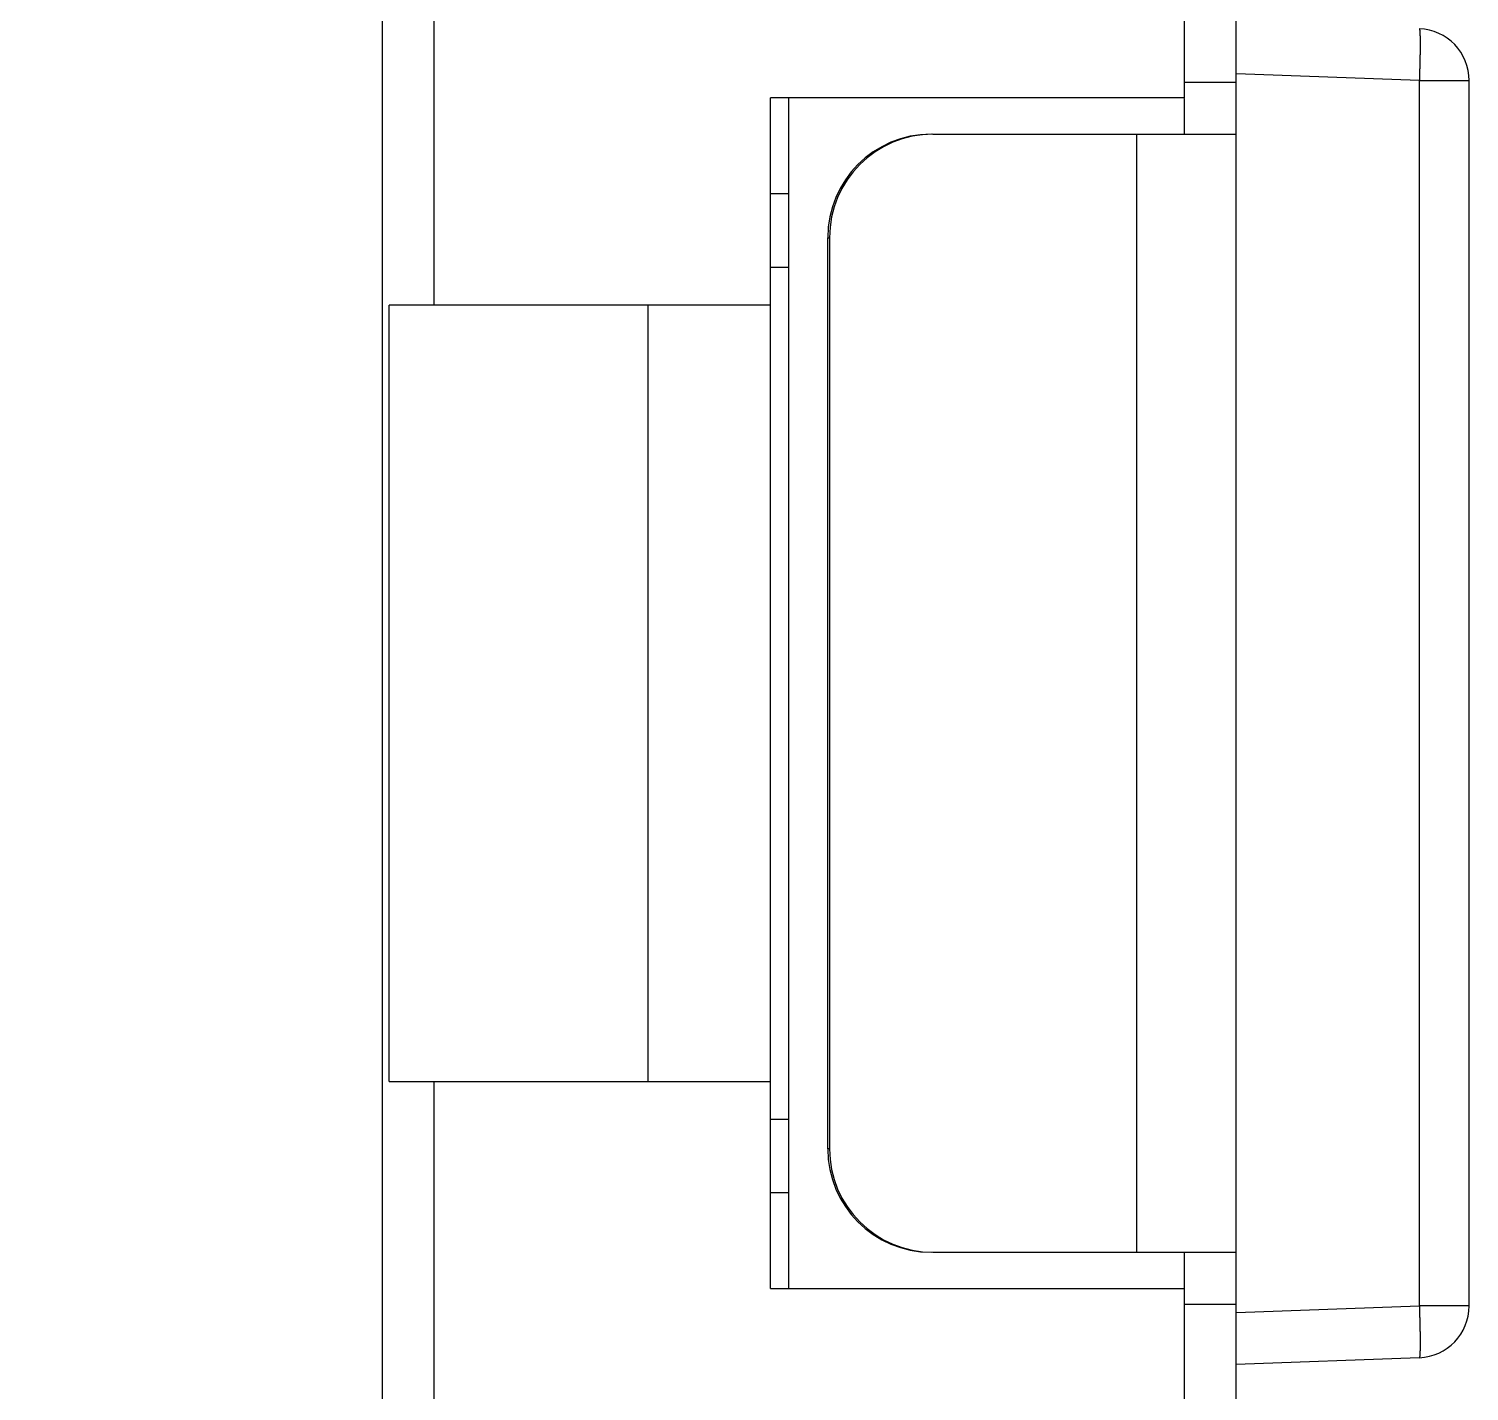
# Model space of a CAD drawing. Extents: x 16.7 to 47.9, y 2.6 to 52.9.
# Drawn here: x 45.097 to 47.88, y 47.623 to 50.254 of the extents above; entities that cross this region are included whole.
import ezdxf

# ---------------------------------------------------------------- set-up
doc = ezdxf.new("R2010")
doc.units = 0
doc.header["$LTSCALE"] = 16.335
doc.layers.get('0').update_dxf_attribs({"linetype": 'CONTINUOUS'})

msp = doc.modelspace()

# ---------------------------------------------------------------- linework, layer by layer
for p, q in [((47.4299, 46.0507), (47.4299, 51.8907)), ((47.3299, 50.1207), (47.3299, 51.1607)), ((45.7799, 46.8407), (45.7799, 51.1007)), ((45.8799, 49.7207), (45.8799, 50.6507)), ((47.7835, 50.1543), (47.4305, 50.1671)), ((47.7835, 50.1543), (47.8799, 50.1543)), ((47.7835, 50.1543), (47.7835, 47.7872)), ((47.8799, 47.7872), (47.8799, 50.1543)), ((47.4299, 50.1507), (47.3299, 50.1507)), ((47.3299, 50.1207), (46.5299, 50.1207)), ((46.5299, 47.8207), (46.5299, 50.1207)), ((46.5649, 50.1207), (46.5649, 47.8207)), ((47.3299, 50.0507), (47.3299, 50.1197)), ((46.8437, 50.0507), (47.4299, 50.0507)), ((47.2369, 50.0507), (47.2369, 47.8907)), ((46.5649, 49.9353), (46.5299, 49.9353)), ((46.6403, 49.8507), (46.6438, 49.8507)), ((46.6403, 49.8507), (46.6403, 48.0907)), ((46.6438, 49.8507), (46.6438, 48.0907)), ((46.5299, 49.7938), (46.5649, 49.7938)), ((46.5299, 49.7207), (45.7933, 49.7207)), ((45.7933, 48.2207), (45.7933, 49.7207)), ((46.2933, 48.2207), (46.2933, 49.7207)), ((45.7933, 48.2207), (46.5299, 48.2207)), ((45.8799, 47.2907), (45.8799, 48.2207)), ((46.5649, 48.1476), (46.5299, 48.1476)), ((46.6438, 48.0907), (46.6403, 48.0907)), ((46.5299, 48.0062), (46.5649, 48.0062)), ((47.4299, 47.8907), (46.8437, 47.8907)), ((47.3299, 47.8217), (47.3299, 47.8907)), ((46.5299, 47.8207), (47.3299, 47.8207)), ((47.3299, 46.7807), (47.3299, 47.8207)), ((47.3299, 47.7907), (47.4299, 47.7907)), ((47.4305, 47.7743), (47.7835, 47.7872)), ((47.8799, 47.7872), (47.7835, 47.7872)), ((47.7835, 47.6872), (47.4299, 47.6744))]:
    msp.add_line(p, q)
msp.add_lwpolyline([(26.5299, 45.0707), (47.3799, 45.0707), (47.3799, 46.4207), (46.2735, 46.4207, -0.841815), (45.7799, 47.0353), (45.7799, 50.9062, -0.841815), (46.2735, 51.5207), (47.3799, 51.5207), (47.3799, 52.8707), (26.5299, 52.8707)], format="xyb")
for points in [[(47.7835, 50.2542, 0), (47.7837, 50.2542, 0), (47.7838, 50.254, 0), (47.7839, 50.2537, 0), (47.7839, 50.2535, 0), (47.784, 50.2533, 0), (47.784, 50.2531, 0), (47.7841, 50.2529, 0), (47.7841, 50.2527, 0), (47.7841, 50.2525, 0), (47.7842, 50.2523, 0), (47.7842, 50.2521, 0), (47.7842, 50.2519, 0), (47.7843, 50.2517, 0), (47.7843, 50.2515, 0), (47.7843, 50.2513, 0), (47.7843, 50.2511, 0), (47.7843, 50.2509, 0), (47.7844, 50.2506, 0), (47.7844, 50.2504, 0), (47.7844, 50.2502, 0), (47.7844, 50.25, 0), (47.7844, 50.2498, 0), (47.7845, 50.2496, 0), (47.7845, 50.2494, 0), (47.7845, 50.2492, 0), (47.7845, 50.2489, 0), (47.7845, 50.2487, 0), (47.7845, 50.2485, 0), (47.7845, 50.2483, 0), (47.7846, 50.2481, 0), (47.7846, 50.2479, 0), (47.7846, 50.2477, 0), (47.7846, 50.2475, 0), (47.7846, 50.2473, 0), (47.7846, 50.2471, 0), (47.7846, 50.2469, 0), (47.7846, 50.2467, 0), (47.7846, 50.2465, 0), (47.7847, 50.2462, 0), (47.7847, 50.246, 0), (47.7847, 50.2458, 0), (47.7847, 50.2456, 0), (47.7847, 50.2454, 0), (47.7847, 50.2452, 0), (47.7847, 50.245, 0), (47.7847, 50.2448, 0), (47.7847, 50.2446, 0), (47.7847, 50.2444, 0), (47.7848, 50.2442, 0), (47.7848, 50.244, 0), (47.7848, 50.2437, 0), (47.7848, 50.2435, 0), (47.7848, 50.2433, 0), (47.7848, 50.2431, 0), (47.7848, 50.2429, 0), (47.7848, 50.2427, 0), (47.7848, 50.2425, 0), (47.7848, 50.2423, 0), (47.7848, 50.2421, 0), (47.7848, 50.2419, 0), (47.7848, 50.2416, 0), (47.7848, 50.2414, 0), (47.7848, 50.2412, 0), (47.7849, 50.241, 0), (47.7849, 50.2408, 0), (47.7849, 50.2406, 0), (47.7849, 50.2404, 0), (47.7849, 50.2402, 0), (47.7849, 50.24, 0), (47.7849, 50.2398, 0), (47.7849, 50.2396, 0), (47.7849, 50.2394, 0), (47.7849, 50.2391, 0), (47.7849, 50.2389, 0), (47.7849, 50.2387, 0), (47.7849, 50.2385, 0), (47.7849, 50.2383, 0), (47.7849, 50.2381, 0), (47.7849, 50.2379, 0), (47.7849, 50.2377, 0), (47.7849, 50.2375, 0), (47.7849, 50.2373, 0), (47.7849, 50.2371, 0), (47.7849, 50.2368, 0), (47.7849, 50.2366, 0), (47.785, 50.2364, 0), (47.785, 50.2362, 0), (47.785, 50.236, 0), (47.785, 50.2358, 0), (47.785, 50.2356, 0), (47.785, 50.2354, 0), (47.785, 50.2352, 0), (47.785, 50.235, 0), (47.785, 50.2348, 0), (47.785, 50.2345, 0), (47.785, 50.2343, 0), (47.785, 50.2341, 0), (47.785, 50.2339, 0), (47.785, 50.2337, 0), (47.785, 50.2335, 0), (47.785, 50.2333, 0), (47.785, 50.2331, 0), (47.785, 50.2329, 0), (47.785, 50.2327, 0), (47.785, 50.2325, 0), (47.785, 50.2322, 0), (47.785, 50.232, 0), (47.785, 50.2318, 0), (47.785, 50.2316, 0), (47.785, 50.2314, 0), (47.785, 50.2312, 0), (47.785, 50.231, 0), (47.785, 50.2308, 0), (47.785, 50.2306, 0), (47.785, 50.2304, 0), (47.785, 50.2302, 0), (47.785, 50.2299, 0), (47.785, 50.2297, 0), (47.785, 50.2295, 0), (47.785, 50.2293, 0), (47.785, 50.2291, 0), (47.785, 50.2289, 0), (47.785, 50.2287, 0), (47.785, 50.2285, 0), (47.785, 50.2283, 0), (47.785, 50.2281, 0), (47.785, 50.2279, 0), (47.785, 50.2276, 0), (47.785, 50.2274, 0), (47.785, 50.2272, 0), (47.785, 50.227, 0), (47.785, 50.2268, 0), (47.785, 50.2266, 0), (47.785, 50.2264, 0), (47.785, 50.2262, 0), (47.785, 50.226, 0), (47.785, 50.2258, 0), (47.785, 50.2256, 0), (47.785, 50.2253, 0), (47.785, 50.2251, 0), (47.785, 50.2249, 0), (47.785, 50.2247, 0), (47.785, 50.2245, 0), (47.785, 50.2243, 0), (47.785, 50.2241, 0), (47.785, 50.2239, 0), (47.785, 50.2237, 0), (47.785, 50.2235, 0), (47.785, 50.2233, 0), (47.785, 50.2231, 0), (47.785, 50.2228, 0), (47.785, 50.2226, 0), (47.785, 50.2224, 0), (47.785, 50.2222, 0), (47.785, 50.222, 0), (47.785, 50.2218, 0), (47.785, 50.2216, 0), (47.785, 50.2214, 0), (47.785, 50.2212, 0), (47.785, 50.221, 0), (47.785, 50.2208, 0), (47.785, 50.2205, 0), (47.785, 50.2203, 0), (47.785, 50.2201, 0), (47.785, 50.2199, 0), (47.785, 50.2197, 0), (47.785, 50.2195, 0), (47.785, 50.2193, 0), (47.785, 50.2191, 0), (47.785, 50.2189, 0), (47.785, 50.2187, 0), (47.785, 50.2185, 0), (47.785, 50.2182, 0), (47.785, 50.218, 0), (47.785, 50.2178, 0), (47.785, 50.2176, 0), (47.785, 50.2174, 0), (47.785, 50.2172, 0), (47.785, 50.217, 0), (47.785, 50.2168, 0), (47.785, 50.2166, 0), (47.785, 50.2164, 0), (47.785, 50.2162, 0), (47.785, 50.2159, 0), (47.785, 50.2157, 0), (47.785, 50.2155, 0), (47.785, 50.2153, 0), (47.785, 50.2151, 0), (47.785, 50.2149, 0), (47.785, 50.2147, 0), (47.785, 50.2145, 0), (47.785, 50.2143, 0), (47.785, 50.2141, 0), (47.785, 50.2139, 0), (47.785, 50.2136, 0), (47.785, 50.2134, 0), (47.785, 50.2132, 0), (47.785, 50.213, 0), (47.785, 50.2128, 0), (47.785, 50.2126, 0), (47.785, 50.2124, 0), (47.785, 50.2122, 0), (47.785, 50.212, 0), (47.785, 50.2118, 0), (47.785, 50.2116, 0), (47.785, 50.2113, 0), (47.785, 50.2111, 0), (47.7849, 50.2109, 0), (47.7849, 50.2107, 0), (47.7849, 50.2105, 0), (47.7849, 50.2103, 0), (47.7849, 50.2101, 0), (47.7849, 50.2099, 0), (47.7849, 50.2097, 0), (47.7849, 50.2095, 0), (47.7849, 50.2093, 0), (47.7849, 50.209, 0), (47.7849, 50.2088, 0), (47.7849, 50.2086, 0), (47.7849, 50.2084, 0), (47.7849, 50.2082, 0), (47.7849, 50.208, 0), (47.7849, 50.2078, 0), (47.7849, 50.2076, 0), (47.7849, 50.2074, 0), (47.7849, 50.2072, 0), (47.7849, 50.207, 0), (47.7849, 50.2067, 0), (47.7849, 50.2065, 0), (47.7849, 50.2063, 0), (47.7849, 50.2061, 0), (47.7849, 50.2059, 0), (47.7849, 50.2057, 0), (47.7849, 50.2055, 0), (47.7849, 50.2053, 0), (47.7849, 50.2051, 0), (47.7849, 50.2049, 0), (47.7849, 50.2047, 0), (47.7849, 50.2044, 0), (47.7849, 50.2042, 0), (47.7849, 50.204, 0), (47.7849, 50.2038, 0), (47.7848, 50.2036, 0), (47.7848, 50.2034, 0), (47.7848, 50.2032, 0), (47.7848, 50.203, 0), (47.7848, 50.2028, 0), (47.7848, 50.2026, 0), (47.7848, 50.2024, 0), (47.7848, 50.2022, 0), (47.7848, 50.2019, 0), (47.7848, 50.2017, 0), (47.7848, 50.2015, 0), (47.7848, 50.2013, 0), (47.7848, 50.2011, 0), (47.7848, 50.2009, 0), (47.7848, 50.2007, 0), (47.7848, 50.2005, 0), (47.7848, 50.2003, 0), (47.7848, 50.2001, 0), (47.7848, 50.1999, 0), (47.7848, 50.1996, 0), (47.7848, 50.1994, 0), (47.7848, 50.1992, 0), (47.7848, 50.199, 0), (47.7848, 50.1988, 0), (47.7848, 50.1986, 0), (47.7848, 50.1984, 0), (47.7848, 50.1982, 0), (47.7848, 50.198, 0), (47.7847, 50.1978, 0), (47.7847, 50.1976, 0), (47.7847, 50.1973, 0), (47.7847, 50.1971, 0), (47.7847, 50.1969, 0), (47.7847, 50.1967, 0), (47.7847, 50.1965, 0), (47.7847, 50.1963, 0), (47.7847, 50.1961, 0), (47.7847, 50.1959, 0), (47.7847, 50.1957, 0), (47.7847, 50.1955, 0), (47.7847, 50.1953, 0), (47.7847, 50.195, 0), (47.7847, 50.1948, 0), (47.7847, 50.1946, 0), (47.7847, 50.1944, 0), (47.7847, 50.1942, 0), (47.7847, 50.194, 0), (47.7847, 50.1938, 0), (47.7847, 50.1936, 0), (47.7847, 50.1934, 0), (47.7847, 50.1932, 0), (47.7847, 50.193, 0), (47.7846, 50.1927, 0), (47.7846, 50.1925, 0), (47.7846, 50.1923, 0), (47.7846, 50.1921, 0), (47.7846, 50.1919, 0), (47.7846, 50.1917, 0), (47.7846, 50.1915, 0), (47.7846, 50.1913, 0), (47.7846, 50.1911, 0), (47.7846, 50.1909, 0), (47.7846, 50.1907, 0), (47.7846, 50.1904, 0), (47.7846, 50.1902, 0), (47.7846, 50.19, 0), (47.7846, 50.1898, 0), (47.7846, 50.1896, 0), (47.7846, 50.1894, 0), (47.7846, 50.1892, 0), (47.7846, 50.189, 0), (47.7846, 50.1888, 0), (47.7846, 50.1886, 0), (47.7846, 50.1884, 0), (47.7845, 50.1881, 0), (47.7845, 50.1879, 0), (47.7845, 50.1877, 0), (47.7845, 50.1875, 0), (47.7845, 50.1873, 0), (47.7845, 50.1871, 0), (47.7845, 50.1869, 0), (47.7845, 50.1867, 0), (47.7845, 50.1865, 0), (47.7845, 50.1863, 0), (47.7845, 50.1861, 0), (47.7845, 50.1859, 0), (47.7845, 50.1856, 0), (47.7845, 50.1854, 0), (47.7845, 50.1852, 0), (47.7845, 50.185, 0), (47.7845, 50.1848, 0), (47.7845, 50.1846, 0), (47.7845, 50.1844, 0), (47.7844, 50.1842, 0), (47.7844, 50.184, 0), (47.7844, 50.1838, 0), (47.7844, 50.1836, 0), (47.7844, 50.1833, 0), (47.7844, 50.1831, 0), (47.7844, 50.1829, 0), (47.7844, 50.1827, 0), (47.7844, 50.1825, 0), (47.7844, 50.1823, 0), (47.7844, 50.1821, 0), (47.7844, 50.1819, 0), (47.7844, 50.1817, 0), (47.7844, 50.1815, 0), (47.7844, 50.1813, 0), (47.7844, 50.181, 0), (47.7844, 50.1808, 0), (47.7844, 50.1806, 0), (47.7844, 50.1804, 0), (47.7843, 50.1802, 0), (47.7843, 50.18, 0), (47.7843, 50.1798, 0), (47.7843, 50.1796, 0), (47.7843, 50.1794, 0), (47.7843, 50.1792, 0), (47.7843, 50.179, 0), (47.7843, 50.1787, 0), (47.7843, 50.1785, 0), (47.7843, 50.1783, 0), (47.7843, 50.1781, 0), (47.7843, 50.1779, 0), (47.7843, 50.1777, 0), (47.7843, 50.1775, 0), (47.7843, 50.1773, 0), (47.7843, 50.1771, 0), (47.7843, 50.1769, 0), (47.7843, 50.1767, 0), (47.7842, 50.1764, 0), (47.7842, 50.1762, 0), (47.7842, 50.176, 0), (47.7842, 50.1758, 0), (47.7842, 50.1756, 0), (47.7842, 50.1754, 0), (47.7842, 50.1752, 0), (47.7842, 50.175, 0), (47.7842, 50.1748, 0), (47.7842, 50.1746, 0), (47.7842, 50.1744, 0), (47.7842, 50.1742, 0), (47.7842, 50.1739, 0), (47.7842, 50.1737, 0), (47.7842, 50.1735, 0), (47.7842, 50.1733, 0), (47.7841, 50.1731, 0), (47.7841, 50.1729, 0), (47.7841, 50.1727, 0), (47.7841, 50.1725, 0), (47.7841, 50.1723, 0), (47.7841, 50.1721, 0), (47.7841, 50.1719, 0), (47.7841, 50.1716, 0), (47.7841, 50.1714, 0), (47.7841, 50.1712, 0), (47.7841, 50.171, 0), (47.7841, 50.1708, 0), (47.7841, 50.1706, 0), (47.7841, 50.1704, 0), (47.7841, 50.1702, 0), (47.7841, 50.17, 0), (47.784, 50.1698, 0), (47.784, 50.1696, 0), (47.784, 50.1693, 0), (47.784, 50.1691, 0), (47.784, 50.1689, 0), (47.784, 50.1687, 0), (47.784, 50.1685, 0), (47.784, 50.1683, 0), (47.784, 50.1681, 0), (47.784, 50.1679, 0), (47.784, 50.1677, 0), (47.784, 50.1675, 0), (47.784, 50.1673, 0), (47.784, 50.167, 0), (47.784, 50.1668, 0), (47.784, 50.1666, 0), (47.7839, 50.1664, 0), (47.7839, 50.1662, 0), (47.7839, 50.166, 0), (47.7839, 50.1658, 0), (47.7839, 50.1656, 0), (47.7839, 50.1654, 0), (47.7839, 50.1652, 0), (47.7839, 50.165, 0), (47.7839, 50.1648, 0), (47.7839, 50.1645, 0), (47.7839, 50.1643, 0), (47.7839, 50.1641, 0), (47.7839, 50.1639, 0), (47.7839, 50.1637, 0), (47.7838, 50.1635, 0), (47.7838, 50.1633, 0), (47.7838, 50.1631, 0), (47.7838, 50.1629, 0), (47.7838, 50.1627, 0), (47.7838, 50.1625, 0), (47.7838, 50.1622, 0), (47.7838, 50.162, 0), (47.7838, 50.1618, 0), (47.7838, 50.1616, 0), (47.7838, 50.1614, 0), (47.7838, 50.1612, 0), (47.7838, 50.161, 0), (47.7838, 50.1608, 0), (47.7838, 50.1606, 0), (47.7837, 50.1604, 0), (47.7837, 50.1602, 0), (47.7837, 50.1599, 0), (47.7837, 50.1597, 0), (47.7837, 50.1595, 0), (47.7837, 50.1593, 0), (47.7837, 50.1591, 0), (47.7837, 50.1589, 0), (47.7837, 50.1587, 0), (47.7837, 50.1585, 0), (47.7837, 50.1583, 0), (47.7837, 50.1581, 0), (47.7837, 50.1579, 0), (47.7837, 50.1576, 0), (47.7836, 50.1574, 0), (47.7836, 50.1572, 0), (47.7836, 50.157, 0), (47.7836, 50.1568, 0), (47.7836, 50.1566, 0), (47.7836, 50.1564, 0), (47.7836, 50.1562, 0), (47.7836, 50.156, 0), (47.7836, 50.1558, 0), (47.7836, 50.1556, 0), (47.7836, 50.1554, 0), (47.7836, 50.1551, 0), (47.7836, 50.1549, 0), (47.7835, 50.1547, 0), (47.7835, 50.1545, 0), (47.7835, 50.1543, 0)], [(47.7835, 47.7872, 0), (47.7835, 47.787, 0), (47.7835, 47.7867, 0), (47.7836, 47.7865, 0), (47.7836, 47.7863, 0), (47.7836, 47.7861, 0), (47.7836, 47.7859, 0), (47.7836, 47.7857, 0), (47.7836, 47.7855, 0), (47.7836, 47.7853, 0), (47.7836, 47.7851, 0), (47.7836, 47.7849, 0), (47.7836, 47.7847, 0), (47.7836, 47.7844, 0), (47.7836, 47.7842, 0), (47.7836, 47.784, 0), (47.7837, 47.7838, 0), (47.7837, 47.7836, 0), (47.7837, 47.7834, 0), (47.7837, 47.7832, 0), (47.7837, 47.783, 0), (47.7837, 47.7828, 0), (47.7837, 47.7826, 0), (47.7837, 47.7824, 0), (47.7837, 47.7822, 0), (47.7837, 47.7819, 0), (47.7837, 47.7817, 0), (47.7837, 47.7815, 0), (47.7837, 47.7813, 0), (47.7837, 47.7811, 0), (47.7838, 47.7809, 0), (47.7838, 47.7807, 0), (47.7838, 47.7805, 0), (47.7838, 47.7803, 0), (47.7838, 47.7801, 0), (47.7838, 47.7799, 0), (47.7838, 47.7796, 0), (47.7838, 47.7794, 0), (47.7838, 47.7792, 0), (47.7838, 47.779, 0), (47.7838, 47.7788, 0), (47.7838, 47.7786, 0), (47.7838, 47.7784, 0), (47.7838, 47.7782, 0), (47.7838, 47.778, 0), (47.7839, 47.7778, 0), (47.7839, 47.7776, 0), (47.7839, 47.7773, 0), (47.7839, 47.7771, 0), (47.7839, 47.7769, 0), (47.7839, 47.7767, 0), (47.7839, 47.7765, 0), (47.7839, 47.7763, 0), (47.7839, 47.7761, 0), (47.7839, 47.7759, 0), (47.7839, 47.7757, 0), (47.7839, 47.7755, 0), (47.7839, 47.7753, 0), (47.7839, 47.775, 0), (47.784, 47.7748, 0), (47.784, 47.7746, 0), (47.784, 47.7744, 0), (47.784, 47.7742, 0), (47.784, 47.774, 0), (47.784, 47.7738, 0), (47.784, 47.7736, 0), (47.784, 47.7734, 0), (47.784, 47.7732, 0), (47.784, 47.773, 0), (47.784, 47.7728, 0), (47.784, 47.7725, 0), (47.784, 47.7723, 0), (47.784, 47.7721, 0), (47.784, 47.7719, 0), (47.784, 47.7717, 0), (47.7841, 47.7715, 0), (47.7841, 47.7713, 0), (47.7841, 47.7711, 0), (47.7841, 47.7709, 0), (47.7841, 47.7707, 0), (47.7841, 47.7705, 0), (47.7841, 47.7702, 0), (47.7841, 47.77, 0), (47.7841, 47.7698, 0), (47.7841, 47.7696, 0), (47.7841, 47.7694, 0), (47.7841, 47.7692, 0), (47.7841, 47.769, 0), (47.7841, 47.7688, 0), (47.7841, 47.7686, 0), (47.7841, 47.7684, 0), (47.7842, 47.7682, 0), (47.7842, 47.7679, 0), (47.7842, 47.7677, 0), (47.7842, 47.7675, 0), (47.7842, 47.7673, 0), (47.7842, 47.7671, 0), (47.7842, 47.7669, 0), (47.7842, 47.7667, 0), (47.7842, 47.7665, 0), (47.7842, 47.7663, 0), (47.7842, 47.7661, 0), (47.7842, 47.7659, 0), (47.7842, 47.7656, 0), (47.7842, 47.7654, 0), (47.7842, 47.7652, 0), (47.7842, 47.765, 0), (47.7843, 47.7648, 0), (47.7843, 47.7646, 0), (47.7843, 47.7644, 0), (47.7843, 47.7642, 0), (47.7843, 47.764, 0), (47.7843, 47.7638, 0), (47.7843, 47.7636, 0), (47.7843, 47.7634, 0), (47.7843, 47.7631, 0), (47.7843, 47.7629, 0), (47.7843, 47.7627, 0), (47.7843, 47.7625, 0), (47.7843, 47.7623, 0), (47.7843, 47.7621, 0), (47.7843, 47.7619, 0), (47.7843, 47.7617, 0), (47.7843, 47.7615, 0), (47.7843, 47.7613, 0), (47.7844, 47.7611, 0), (47.7844, 47.7608, 0), (47.7844, 47.7606, 0), (47.7844, 47.7604, 0), (47.7844, 47.7602, 0), (47.7844, 47.76, 0), (47.7844, 47.7598, 0), (47.7844, 47.7596, 0), (47.7844, 47.7594, 0), (47.7844, 47.7592, 0), (47.7844, 47.759, 0), (47.7844, 47.7588, 0), (47.7844, 47.7585, 0), (47.7844, 47.7583, 0), (47.7844, 47.7581, 0), (47.7844, 47.7579, 0), (47.7844, 47.7577, 0), (47.7844, 47.7575, 0), (47.7844, 47.7573, 0), (47.7845, 47.7571, 0), (47.7845, 47.7569, 0), (47.7845, 47.7567, 0), (47.7845, 47.7565, 0), (47.7845, 47.7562, 0), (47.7845, 47.756, 0), (47.7845, 47.7558, 0), (47.7845, 47.7556, 0), (47.7845, 47.7554, 0), (47.7845, 47.7552, 0), (47.7845, 47.755, 0), (47.7845, 47.7548, 0), (47.7845, 47.7546, 0), (47.7845, 47.7544, 0), (47.7845, 47.7542, 0), (47.7845, 47.7539, 0), (47.7845, 47.7537, 0), (47.7845, 47.7535, 0), (47.7845, 47.7533, 0), (47.7846, 47.7531, 0), (47.7846, 47.7529, 0), (47.7846, 47.7527, 0), (47.7846, 47.7525, 0), (47.7846, 47.7523, 0), (47.7846, 47.7521, 0), (47.7846, 47.7519, 0), (47.7846, 47.7516, 0), (47.7846, 47.7514, 0), (47.7846, 47.7512, 0), (47.7846, 47.751, 0), (47.7846, 47.7508, 0), (47.7846, 47.7506, 0), (47.7846, 47.7504, 0), (47.7846, 47.7502, 0), (47.7846, 47.75, 0), (47.7846, 47.7498, 0), (47.7846, 47.7496, 0), (47.7846, 47.7494, 0), (47.7846, 47.7491, 0), (47.7846, 47.7489, 0), (47.7846, 47.7487, 0), (47.7847, 47.7485, 0), (47.7847, 47.7483, 0), (47.7847, 47.7481, 0), (47.7847, 47.7479, 0), (47.7847, 47.7477, 0), (47.7847, 47.7475, 0), (47.7847, 47.7473, 0), (47.7847, 47.7471, 0), (47.7847, 47.7468, 0), (47.7847, 47.7466, 0), (47.7847, 47.7464, 0), (47.7847, 47.7462, 0), (47.7847, 47.746, 0), (47.7847, 47.7458, 0), (47.7847, 47.7456, 0), (47.7847, 47.7454, 0), (47.7847, 47.7452, 0), (47.7847, 47.745, 0), (47.7847, 47.7448, 0), (47.7847, 47.7445, 0), (47.7847, 47.7443, 0), (47.7847, 47.7441, 0), (47.7847, 47.7439, 0), (47.7847, 47.7437, 0), (47.7848, 47.7435, 0), (47.7848, 47.7433, 0), (47.7848, 47.7431, 0), (47.7848, 47.7429, 0), (47.7848, 47.7427, 0), (47.7848, 47.7425, 0), (47.7848, 47.7422, 0), (47.7848, 47.742, 0), (47.7848, 47.7418, 0), (47.7848, 47.7416, 0), (47.7848, 47.7414, 0), (47.7848, 47.7412, 0), (47.7848, 47.741, 0), (47.7848, 47.7408, 0), (47.7848, 47.7406, 0), (47.7848, 47.7404, 0), (47.7848, 47.7402, 0), (47.7848, 47.7399, 0), (47.7848, 47.7397, 0), (47.7848, 47.7395, 0), (47.7848, 47.7393, 0), (47.7848, 47.7391, 0), (47.7848, 47.7389, 0), (47.7848, 47.7387, 0), (47.7848, 47.7385, 0), (47.7848, 47.7383, 0), (47.7848, 47.7381, 0), (47.7848, 47.7379, 0), (47.7849, 47.7376, 0), (47.7849, 47.7374, 0), (47.7849, 47.7372, 0), (47.7849, 47.737, 0), (47.7849, 47.7368, 0), (47.7849, 47.7366, 0), (47.7849, 47.7364, 0), (47.7849, 47.7362, 0), (47.7849, 47.736, 0), (47.7849, 47.7358, 0), (47.7849, 47.7356, 0), (47.7849, 47.7353, 0), (47.7849, 47.7351, 0), (47.7849, 47.7349, 0), (47.7849, 47.7347, 0), (47.7849, 47.7345, 0), (47.7849, 47.7343, 0), (47.7849, 47.7341, 0), (47.7849, 47.7339, 0), (47.7849, 47.7337, 0), (47.7849, 47.7335, 0), (47.7849, 47.7333, 0), (47.7849, 47.7331, 0), (47.7849, 47.7328, 0), (47.7849, 47.7326, 0), (47.7849, 47.7324, 0), (47.7849, 47.7322, 0), (47.7849, 47.732, 0), (47.7849, 47.7318, 0), (47.7849, 47.7316, 0), (47.7849, 47.7314, 0), (47.7849, 47.7312, 0), (47.7849, 47.731, 0), (47.7849, 47.7308, 0), (47.7849, 47.7305, 0), (47.785, 47.7303, 0), (47.785, 47.7301, 0), (47.785, 47.7299, 0), (47.785, 47.7297, 0), (47.785, 47.7295, 0), (47.785, 47.7293, 0), (47.785, 47.7291, 0), (47.785, 47.7289, 0), (47.785, 47.7287, 0), (47.785, 47.7285, 0), (47.785, 47.7282, 0), (47.785, 47.728, 0), (47.785, 47.7278, 0), (47.785, 47.7276, 0), (47.785, 47.7274, 0), (47.785, 47.7272, 0), (47.785, 47.727, 0), (47.785, 47.7268, 0), (47.785, 47.7266, 0), (47.785, 47.7264, 0), (47.785, 47.7262, 0), (47.785, 47.7259, 0), (47.785, 47.7257, 0), (47.785, 47.7255, 0), (47.785, 47.7253, 0), (47.785, 47.7251, 0), (47.785, 47.7249, 0), (47.785, 47.7247, 0), (47.785, 47.7245, 0), (47.785, 47.7243, 0), (47.785, 47.7241, 0), (47.785, 47.7239, 0), (47.785, 47.7236, 0), (47.785, 47.7234, 0), (47.785, 47.7232, 0), (47.785, 47.723, 0), (47.785, 47.7228, 0), (47.785, 47.7226, 0), (47.785, 47.7224, 0), (47.785, 47.7222, 0), (47.785, 47.722, 0), (47.785, 47.7218, 0), (47.785, 47.7216, 0), (47.785, 47.7213, 0), (47.785, 47.7211, 0), (47.785, 47.7209, 0), (47.785, 47.7207, 0), (47.785, 47.7205, 0), (47.785, 47.7203, 0), (47.785, 47.7201, 0), (47.785, 47.7199, 0), (47.785, 47.7197, 0), (47.785, 47.7195, 0), (47.785, 47.7193, 0), (47.785, 47.719, 0), (47.785, 47.7188, 0), (47.785, 47.7186, 0), (47.785, 47.7184, 0), (47.785, 47.7182, 0), (47.785, 47.718, 0), (47.785, 47.7178, 0), (47.785, 47.7176, 0), (47.785, 47.7174, 0), (47.785, 47.7172, 0), (47.785, 47.717, 0), (47.785, 47.7167, 0), (47.785, 47.7165, 0), (47.785, 47.7163, 0), (47.785, 47.7161, 0), (47.785, 47.7159, 0), (47.785, 47.7157, 0), (47.785, 47.7155, 0), (47.785, 47.7153, 0), (47.785, 47.7151, 0), (47.785, 47.7149, 0), (47.785, 47.7147, 0), (47.785, 47.7144, 0), (47.785, 47.7142, 0), (47.785, 47.714, 0), (47.785, 47.7138, 0), (47.785, 47.7136, 0), (47.785, 47.7134, 0), (47.785, 47.7132, 0), (47.785, 47.713, 0), (47.785, 47.7128, 0), (47.785, 47.7126, 0), (47.785, 47.7124, 0), (47.785, 47.7122, 0), (47.785, 47.7119, 0), (47.785, 47.7117, 0), (47.785, 47.7115, 0), (47.785, 47.7113, 0), (47.785, 47.7111, 0), (47.785, 47.7109, 0), (47.785, 47.7107, 0), (47.785, 47.7105, 0), (47.785, 47.7103, 0), (47.785, 47.7101, 0), (47.785, 47.7099, 0), (47.785, 47.7096, 0), (47.785, 47.7094, 0), (47.785, 47.7092, 0), (47.785, 47.709, 0), (47.785, 47.7088, 0), (47.785, 47.7086, 0), (47.785, 47.7084, 0), (47.785, 47.7082, 0), (47.785, 47.708, 0), (47.785, 47.7078, 0), (47.785, 47.7076, 0), (47.785, 47.7073, 0), (47.785, 47.7071, 0), (47.785, 47.7069, 0), (47.785, 47.7067, 0), (47.785, 47.7065, 0), (47.785, 47.7063, 0), (47.785, 47.7061, 0), (47.785, 47.7059, 0), (47.785, 47.7057, 0), (47.785, 47.7055, 0), (47.785, 47.7053, 0), (47.785, 47.705, 0), (47.7849, 47.7048, 0), (47.7849, 47.7046, 0), (47.7849, 47.7044, 0), (47.7849, 47.7042, 0), (47.7849, 47.704, 0), (47.7849, 47.7038, 0), (47.7849, 47.7036, 0), (47.7849, 47.7034, 0), (47.7849, 47.7032, 0), (47.7849, 47.703, 0), (47.7849, 47.7027, 0), (47.7849, 47.7025, 0), (47.7849, 47.7023, 0), (47.7849, 47.7021, 0), (47.7849, 47.7019, 0), (47.7849, 47.7017, 0), (47.7849, 47.7015, 0), (47.7849, 47.7013, 0), (47.7849, 47.7011, 0), (47.7849, 47.7009, 0), (47.7849, 47.7007, 0), (47.7849, 47.7004, 0), (47.7848, 47.7002, 0), (47.7848, 47.7, 0), (47.7848, 47.6998, 0), (47.7848, 47.6996, 0), (47.7848, 47.6994, 0), (47.7848, 47.6992, 0), (47.7848, 47.699, 0), (47.7848, 47.6988, 0), (47.7848, 47.6986, 0), (47.7848, 47.6984, 0), (47.7848, 47.6981, 0), (47.7848, 47.6979, 0), (47.7848, 47.6977, 0), (47.7848, 47.6975, 0), (47.7848, 47.6973, 0), (47.7847, 47.6971, 0), (47.7847, 47.6969, 0), (47.7847, 47.6967, 0), (47.7847, 47.6965, 0), (47.7847, 47.6963, 0), (47.7847, 47.6961, 0), (47.7847, 47.6958, 0), (47.7847, 47.6956, 0), (47.7847, 47.6954, 0), (47.7847, 47.6952, 0), (47.7846, 47.695, 0), (47.7846, 47.6948, 0), (47.7846, 47.6946, 0), (47.7846, 47.6944, 0), (47.7846, 47.6942, 0), (47.7846, 47.694, 0), (47.7846, 47.6938, 0), (47.7846, 47.6936, 0), (47.7846, 47.6934, 0), (47.7845, 47.6932, 0), (47.7845, 47.6929, 0), (47.7845, 47.6927, 0), (47.7845, 47.6925, 0), (47.7845, 47.6923, 0), (47.7845, 47.6921, 0), (47.7845, 47.6919, 0), (47.7844, 47.6917, 0), (47.7844, 47.6915, 0), (47.7844, 47.6913, 0), (47.7844, 47.691, 0), (47.7844, 47.6908, 0), (47.7843, 47.6906, 0), (47.7843, 47.6904, 0), (47.7843, 47.6902, 0), (47.7843, 47.69, 0), (47.7843, 47.6898, 0), (47.7842, 47.6896, 0), (47.7842, 47.6894, 0), (47.7842, 47.6892, 0), (47.7841, 47.689, 0), (47.7841, 47.6888, 0), (47.7841, 47.6886, 0), (47.784, 47.6884, 0), (47.784, 47.6882, 0), (47.7839, 47.688, 0), (47.7839, 47.6878, 0), (47.7838, 47.6875, 0), (47.7837, 47.6873, 0), (47.7835, 47.6872, 0)]]:
    msp.add_polyline3d(points)
for centre, radius, start, end in [((47.7799, 50.1543), 0.1, 0, 87.9174), ((46.8403, 49.8508), 0.1999, 90.0202, 180.0183), ((46.8438, 49.8508), 0.1999, 90.0202, 180.0183), ((46.8403, 48.0907), 0.1999, 179.9811, 269.9803), ((46.8438, 48.0907), 0.1999, 179.9811, 269.9803), ((47.7799, 47.7872), 0.1, 272.0826, 0)]:
    msp.add_arc(centre, radius, start, end)

doc.saveas('drawing.dxf')
